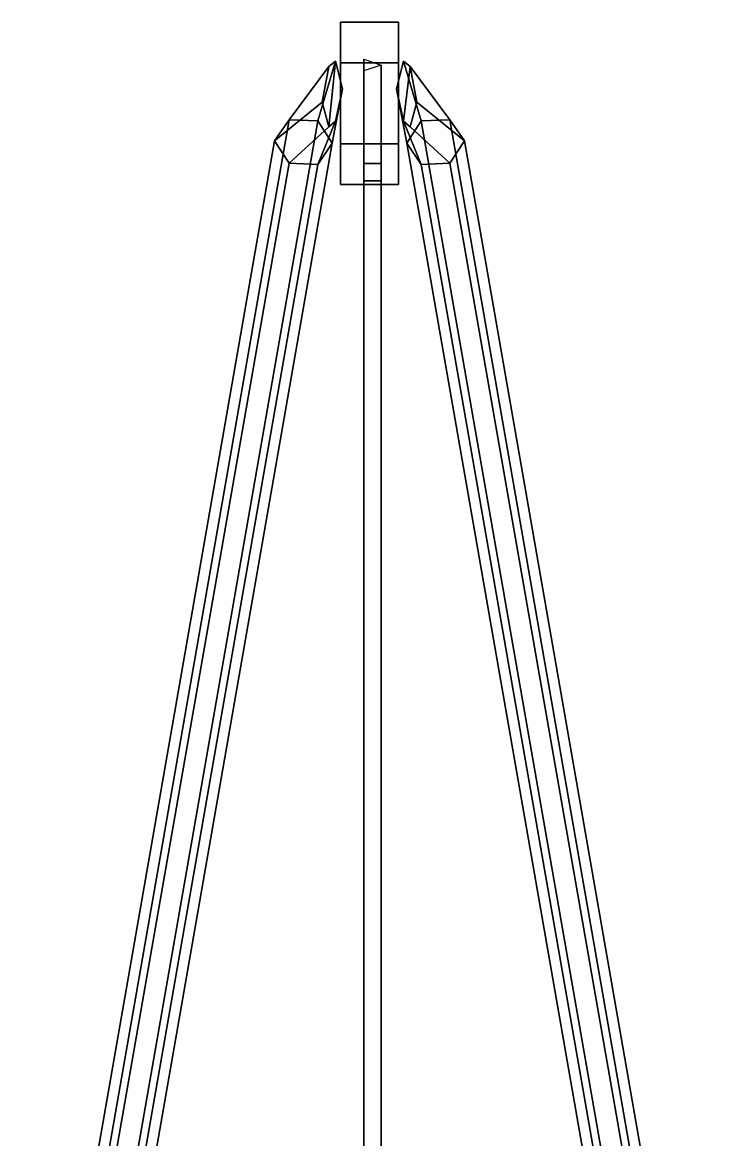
# Model space of a CAD drawing. Extents: x -1.7 to 1.7, y -5.1 to 5.5.
# Drawn here: x -0.6 to 0.6, y 3.604 to 5.534 of the extents above; entities that cross this region are included whole.
import ezdxf

# ---------------------------------------------------------------- set-up
doc = ezdxf.new("R2010")
doc.units = 0
doc.layers.add('CABLE', color=34, linetype='CONTINUOUS')
doc.layers.add('CRANE', color=2, linetype='CONTINUOUS')

msp = doc.modelspace()

# ---------------------------------------------------------------- linework, layer by layer
at = {"layer": 'CABLE'}
for points in [[(-0.01, 5.45, 5.19), (-0.01, 5.47, 5.2), (-0.01, 2.7, 0.82), (-0.01, 2.7, 0.84)], [(-0.01, 5.47, 5.2), (0.02, 5.46, 5.19), (0.02, 2.7, 0.83), (-0.01, 2.7, 0.82)], [(0.02, 5.46, 5.19), (-0.01, 5.45, 5.19), (-0.01, 2.7, 0.84), (0.02, 2.7, 0.83)], [(0.02, 5.29, 5.21), (-0.01, 5.29, 5.22), (-0.01, 0.7, 2.33), (0.02, 0.7, 2.32)], [(-0.01, 5.29, 5.22), (-0.01, 5.29, 5.2), (-0.01, 0.7, 2.31), (-0.01, 0.7, 2.33)], [(-0.01, 5.29, 5.2), (0.02, 5.29, 5.21), (0.02, 0.7, 2.32), (-0.01, 0.7, 2.31)], [(0.02, 5.26, 5.31), (-0.01, 5.26, 5.32), (-0.01, 2.76, 1.23), (0.02, 2.76, 1.22)], [(-0.01, 5.26, 5.32), (-0.01, 5.26, 5.3), (-0.01, 2.76, 1.21), (-0.01, 2.76, 1.23)], [(-0.01, 5.26, 5.3), (0.02, 5.26, 5.31), (0.02, 2.76, 1.22), (-0.01, 2.76, 1.21)]]:
    msp.add_3dface(points, dxfattribs=at)
at = {"layer": 'CRANE'}
for points in [[(0.05, 5.4637, 5.4309), (0.05, 5.5337, 5.3097), (-0.05, 5.5337, 5.3097), (-0.05, 5.4637, 5.4309)], [(0.05, 5.5337, 5.3097), (0.05, 5.4637, 5.1884), (-0.05, 5.4637, 5.1884), (-0.05, 5.5337, 5.3097)], [(-0.05, 5.3237, 5.1884), (-0.05, 5.4637, 5.4309), (-0.05, 5.5337, 5.3097), (-0.05, 5.4637, 5.1884)], [(0.05, 5.3237, 5.4309), (0.05, 5.4637, 5.1884), (0.05, 5.5337, 5.3097), (0.05, 5.4637, 5.4309)], [(-0.0702, 5.4573, 5.2999), (-0.0585, 5.4668, 5.3164), (-0.0891, 5.3634, 5.1706), (-0.1389, 5.3656, 5.1744)], [(-0.0585, 5.4668, 5.3164), (-0.0468, 5.4187, 5.353), (-0.0642, 5.3248, 5.1904), (-0.0891, 5.3634, 5.1706)], [(-0.0702, 5.3534, 5.3599), (-0.0585, 5.4668, 5.3164), (-0.0702, 5.4573, 5.2999), (-0.0819, 5.3958, 5.3134)], [(-0.0585, 5.3629, 5.3764), (-0.0468, 5.4187, 5.353), (-0.0585, 5.4668, 5.3164), (-0.0702, 5.3534, 5.3599)], [(0.05, 5.3237, 5.4309), (0.05, 5.4637, 5.4309), (-0.05, 5.4637, 5.4309), (-0.05, 5.3237, 5.4309)], [(0.05, 5.4637, 5.1884), (0.05, 5.3237, 5.1884), (-0.05, 5.3237, 5.1884), (-0.05, 5.4637, 5.1884)], [(-0.05, 5.2537, 5.3097), (-0.05, 5.3237, 5.4309), (-0.05, 5.4637, 5.4309), (-0.05, 5.3237, 5.1884)], [(0.0468, 5.4187, 5.353), (0.0585, 5.4668, 5.3164), (0.0891, 5.3634, 5.1706), (0.0642, 5.3248, 5.1904)], [(0.0585, 5.4668, 5.3164), (0.0468, 5.4187, 5.353), (0.0585, 5.3629, 5.3764), (0.0702, 5.4573, 5.2999)], [(0.05, 5.2537, 5.3097), (0.05, 5.3237, 5.1884), (0.05, 5.4637, 5.1884), (0.05, 5.3237, 5.4309)], [(0.0585, 5.4668, 5.3164), (0.0702, 5.4573, 5.2999), (0.1389, 5.3656, 5.1744), (0.0891, 5.3634, 5.1706)], [(-0.0819, 5.3958, 5.3134), (-0.0702, 5.4573, 5.2999), (-0.1389, 5.3656, 5.1744), (-0.1638, 5.3291, 5.1979)], [(0.0702, 5.4573, 5.2999), (0.0585, 5.3629, 5.3764), (0.0702, 5.3534, 5.3599), (0.0819, 5.3958, 5.3134)], [(0.0702, 5.4573, 5.2999), (0.0819, 5.3958, 5.3134), (0.1638, 5.3291, 5.1979), (0.1389, 5.3656, 5.1744)], [(-0.0468, 5.4187, 5.353), (-0.0585, 5.3629, 5.3764), (-0.0891, 5.2884, 5.2139), (-0.0642, 5.3248, 5.1904)], [(0.0585, 5.3629, 5.3764), (0.0468, 5.4187, 5.353), (0.0642, 5.3248, 5.1904), (0.0891, 5.2884, 5.2139)], [(-0.0702, 5.3534, 5.3599), (-0.0819, 5.3958, 5.3134), (-0.1638, 5.3291, 5.1979), (-0.1389, 5.2906, 5.2177)], [(0.0819, 5.3958, 5.3134), (0.0702, 5.3534, 5.3599), (0.1389, 5.2906, 5.2177), (0.1638, 5.3291, 5.1979)], [(-0.1638, 5.3291, 5.1979), (-0.1389, 5.3656, 5.1744), (-0.5747, 2.8751, 0.8607), (-0.5996, 2.8387, 0.8843)], [(-0.1389, 5.3656, 5.1744), (-0.0891, 5.3634, 5.1706), (-0.5249, 2.8729, 0.857), (-0.5747, 2.8751, 0.8607)], [(0.0891, 5.3634, 5.1706), (0.1389, 5.3656, 5.1744), (0.5747, 2.8751, 0.8607), (0.5249, 2.8729, 0.857)], [(0.1389, 5.3656, 5.1744), (0.1638, 5.3291, 5.1979), (0.5996, 2.8387, 0.8843), (0.5747, 2.8751, 0.8607)], [(-0.0891, 5.3634, 5.1706), (-0.0642, 5.3248, 5.1904), (-0.5, 2.8343, 0.8767), (-0.5249, 2.8729, 0.857)], [(-0.0585, 5.3629, 5.3764), (-0.0702, 5.3534, 5.3599), (-0.1389, 5.2906, 5.2177), (-0.0891, 5.2884, 5.2139)], [(0.0702, 5.3534, 5.3599), (0.0585, 5.3629, 5.3764), (0.0891, 5.2884, 5.2139), (0.1389, 5.2906, 5.2177)], [(0.0642, 5.3248, 5.1904), (0.0891, 5.3634, 5.1706), (0.5249, 2.8729, 0.857), (0.5, 2.8343, 0.8767)], [(-0.1389, 5.2906, 5.2177), (-0.1638, 5.3291, 5.1979), (-0.5996, 2.8387, 0.8843), (-0.5747, 2.8001, 0.904)], [(0.1638, 5.3291, 5.1979), (0.1389, 5.2906, 5.2177), (0.5747, 2.8001, 0.904), (0.5996, 2.8387, 0.8843)], [(-0.0642, 5.3248, 5.1904), (-0.0891, 5.2884, 5.2139), (-0.5249, 2.7979, 0.9003), (-0.5, 2.8343, 0.8767)], [(0.05, 5.3237, 5.1884), (0.05, 5.2537, 5.3097), (-0.05, 5.2537, 5.3097), (-0.05, 5.3237, 5.1884)], [(0.05, 5.2537, 5.3097), (0.05, 5.3237, 5.4309), (-0.05, 5.3237, 5.4309), (-0.05, 5.2537, 5.3097)], [(0.0891, 5.2884, 5.2139), (0.0642, 5.3248, 5.1904), (0.5, 2.8343, 0.8767), (0.5249, 2.7979, 0.9003)], [(-0.0891, 5.2884, 5.2139), (-0.1389, 5.2906, 5.2177), (-0.5747, 2.8001, 0.904), (-0.5249, 2.7979, 0.9003)], [(0.1389, 5.2906, 5.2177), (0.0891, 5.2884, 5.2139), (0.5249, 2.7979, 0.9003), (0.5747, 2.8001, 0.904)]]:
    msp.add_3dface(points, dxfattribs=at)

doc.saveas('drawing.dxf')
